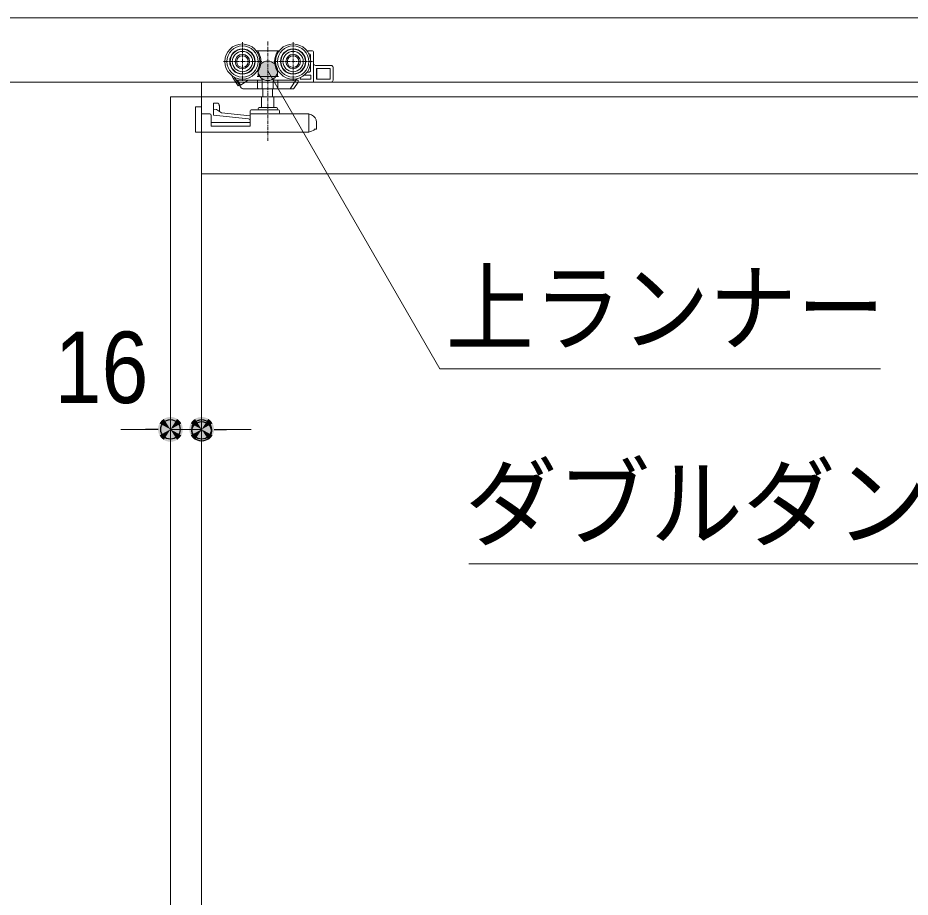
# Model space of a CAD drawing. Units: millimetres, scale not verified. Extents: x -6062 to 6062, y -3045 to 3045.
# Drawn here: x -3009.7 to -2552.3, y -50.8 to 400 of the extents above; entities that cross this region are included whole.
import ezdxf
from ezdxf.enums import TextEntityAlignment as Align

# ---------------------------------------------------------------- set-up
doc = ezdxf.new("R2010")
doc.units = ezdxf.units.MM
doc.header["$LTSCALE"] = 20
doc.header["$PDMODE"] = 32
doc.header["$PDSIZE"] = 10
doc.linetypes.add('USER2', pattern=[2.91, 1.76, -0.4, 0.35, -0.4])
for name, color, linetype, lineweight in [('0-1_0', 7, 'Continuous', 25), ('0-3_2寸法-3', 7, 'Continuous', 15), ('0-4_2寸法-2', 7, 'Continuous', 15), ('0-6_3一般', 7, 'Continuous', 15)]:
    doc.layers.add(name, color=color, linetype=linetype, lineweight=lineweight)
doc.layers.add('0-2_Defpoints', color=7, linetype='Continuous')
doc.styles.add('ＭＳ Ｐゴシック', font='')
doc.styles.get('ＭＳ Ｐゴシック').set_extended_font_data('MS PGothic')

# ---------------------------------------------------------------- blocks, each defined once
blk = doc.blocks.new('_Dot')
at = {"layer": '0-1_0'}
blk.add_line((-10, 0), (-20, 0), dxfattribs=at)
for points in [[(0, 0), (-7.29, 6.85), (-6.37, 7.71)], [(0, 0), (-6.37, 7.71), (-5.36, 8.44)], [(0, 0), (-5.36, 8.44), (-4.26, 9.05)], [(0, 0), (-4.26, 9.05), (-3.09, 9.51)], [(0, 0), (-3.09, 9.51), (-1.87, 9.82)], [(0, 0), (-1.87, 9.82), (-0.63, 9.98)], [(0, 0), (-0.63, 9.98), (0.63, 9.98)], [(0, 0), (0.63, 9.98), (1.87, 9.82)], [(0, 0), (1.87, 9.82), (3.09, 9.51)], [(0, 0), (3.09, 9.51), (4.26, 9.05)], [(0, 0), (4.26, 9.05), (5.36, 8.44)], [(0, 0), (5.36, 8.44), (6.37, 7.71)], [(0, 0), (6.37, 7.71), (7.29, 6.85)], [(0, 0), (-10, 0), (-9.92, 1.25)], [(0, 0), (-9.92, -1.25), (-10, 0)], [(0, 0), (-9.92, 1.25), (-9.69, 2.49)], [(0, 0), (-9.69, -2.49), (-9.92, -1.25)], [(0, 0), (-9.69, 2.49), (-9.3, 3.68)], [(0, 0), (-9.3, -3.68), (-9.69, -2.49)], [(0, 0), (-9.3, 3.68), (-8.76, 4.82)], [(0, 0), (-8.76, -4.82), (-9.3, -3.68)], [(0, 0), (-8.76, 4.82), (-8.09, 5.88)], [(0, 0), (-8.09, -5.88), (-8.76, -4.82)], [(0, 0), (-8.09, 5.88), (-7.29, 6.85)], [(0, 0), (-7.29, -6.85), (-8.09, -5.88)], [(0, 0), (-6.37, -7.71), (-7.29, -6.85)], [(0, 0), (-5.36, -8.44), (-6.37, -7.71)], [(0, 0), (-4.26, -9.05), (-5.36, -8.44)], [(0, 0), (-3.09, -9.51), (-4.26, -9.05)], [(0, 0), (-1.87, -9.82), (-3.09, -9.51)], [(0, 0), (-0.63, -9.98), (-1.87, -9.82)], [(0, 0), (0.63, -9.98), (-0.63, -9.98)], [(0, 0), (7.29, 6.85), (8.09, 5.88)], [(0, 0), (8.09, 5.88), (8.76, 4.82)], [(0, 0), (8.76, 4.82), (9.3, 3.68)], [(0, 0), (9.3, 3.68), (9.69, 2.49)], [(0, 0), (9.69, 2.49), (9.92, 1.25)], [(0, 0), (9.92, 1.25), (10, 0)], [(0, 0), (1.87, -9.82), (0.63, -9.98)], [(0, 0), (3.09, -9.51), (1.87, -9.82)], [(0, 0), (4.26, -9.05), (3.09, -9.51)], [(0, 0), (5.36, -8.44), (4.26, -9.05)], [(0, 0), (6.37, -7.71), (5.36, -8.44)], [(0, 0), (7.29, -6.85), (6.37, -7.71)], [(0, 0), (8.09, -5.88), (7.29, -6.85)], [(0, 0), (8.76, -4.82), (8.09, -5.88)], [(0, 0), (9.3, -3.68), (8.76, -4.82)], [(0, 0), (9.69, -2.49), (9.3, -3.68)], [(0, 0), (9.92, -1.25), (9.69, -2.49)], [(0, 0), (10, 0), (9.92, -1.25)]]:
    blk.add_solid(points, dxfattribs=at)
blk = doc.blocks.new('グループ-7')
at = {"layer": '0-6_3一般'}
for p, q in [((-40816.5, 8000), (-4456.5, 8000)), ((-39110, 8000), (-6330, 8000)), ((-21999.5, 7662), (-21982, 7662)), ((-21982, 7654.4), (-21982, 7659.3)), ((-21982, 7634.4), (-21982, 7654.4)), ((-21782, 7662), (-21764.5, 7662)), ((-21782, 7659.3), (-21782, 7654.4)), ((-21782, 7654.4), (-21782, 7634.4)), ((-21479.5, 7662), (-21422, 7662)), ((-21460.8, 7632), (-21454, 7632)), ((-21444, 7622), (-21444, 7578.7)), ((-21412, 7352), (-21412, 7652)), ((-21444, 7525.2), (-21444, 7452)), ((-21232, 7512), (-21392, 7512)), ((-21991.8, 7452.4), (-21992, 7452.5)), ((-21982, 7398), (-21982, 7449.5)), ((-21772.2, 7452.4), (-21772, 7452.5)), ((-21442, 7412), (-21508.9, 7412)), ((-21454, 7442), (-21479.5, 7442)), ((-21378.4, 7372), (-21378.4, 7482)), ((-21212, 7492), (-21212, 7362)), ((-6330, 7340), (-39110, 7340)), ((-22560, 7340), (-22560, -40000)), ((-22247.5, 7406.1), (-22251, 7403.9)), ((-22235.5, 7380.1), (-22251, 7403.9)), ((-22185.6, 7303.3), (-22235.5, 7380.1)), ((-22208.8, 7366.5), (-22225.8, 7392.7)), ((-22171.7, 7309.4), (-22208.8, 7366.5)), ((-21954, 7362), (-22200.4, 7362)), ((-22194, 7362), (-22160.8, 7310.9)), ((-22082.2, 7362), (-22160.8, 7310.9)), ((-21982, 7398), (-21992, 7398)), ((-21985.9, 7362), (-21985.9, 7282)), ((-21953.5, 7362), (-21954, 7362)), ((-21938.2, 7372), (-21938.2, 7282)), ((-21825.8, 7282), (-21825.8, 7372)), ((-21825.7, 7371.5), (-21825.8, 7372)), ((-21599.3, 7362), (-21810, 7362)), ((-21772, 7398), (-21782, 7398)), ((-21778.1, 7362), (-21778.1, 7282)), ((-21593.9, 7362), (-21645.8, 7282)), ((-21571.1, 7342), (-21613.6, 7276.5)), ((-21584.9, 7375.8), (-21587.4, 7372)), ((-21561.1, 7342), (-21583, 7342)), ((-21412, 7342), (-21561.1, 7342)), ((-21412, 7352), (-21412, 7342)), ((-21412, 7342), (-21232, 7342)), ((-22185.6, 7303.3), (-22173, 7311.4)), ((-22153.3, 7281.1), (-22171.7, 7309.4)), ((-22161.2, 7311.1), (-22160.8, 7310.9)), ((-21980, 7272), (-22136.6, 7272)), ((-21980.3, 7272), (-21980, 7272)), ((-21935.7, 7272), (-21980, 7272)), ((-21935.9, 7272.1), (-21935.7, 7272)), ((-21828.3, 7272), (-21935.7, 7272)), ((-21931.5, 7272), (-21931.5, 7190)), ((-21832.5, 7190), (-21832.5, 7272)), ((-21828.1, 7272.1), (-21828.3, 7272)), ((-21784, 7272), (-21828.3, 7272)), ((-21657.8, 7272), (-21784, 7272)), ((-21783.7, 7272), (-21784, 7272)), ((-21657.8, 7272), (-21652.3, 7272)), ((-22880, 7190), (-6320, 7190)), ((-22880, -39740), (-22880, 7190)), ((-22560, -39740), (-22560, 7190)), ((-21945, 7190), (-21945, 7080)), ((-21819, 7190), (-21945, 7190)), ((-21819, 7080), (-21819, 7190)), ((-22624, 7074), (-22624, 6860)), ((-22562, 7016), (-22562, 7086)), ((-22438, 7124.4), (-22438, 7124.4)), ((-22398, 7124.7), (-22437.6, 7124.7)), ((-22397.6, 7124.7), (-22398, 7124.7)), ((-22385.4, 7118.6), (-22385.7, 7119.2)), ((-22378, 7092), (-22378, 7040.2)), ((-22062, 7026), (-22062, 7046)), ((-22052, 7056), (-21935.3, 7056)), ((-21970, 7080), (-21794, 7080)), ((-21828.7, 7056), (-21935.3, 7056)), ((-21828.7, 7056), (-21772, 7056)), ((-21762, 7046), (-21762, 7026)), ((-22482, 7016), (-22562, 7016)), ((-22462, 6888), (-22462, 6996)), ((-22062, 7026), (-22062, 7006)), ((-22062, 6888), (-22062, 7006)), ((-22052, 7016), (-21463.8, 7016)), ((-21462, 7006.3), (-21462, 7006)), ((-21462, 7006), (-21462, 6826)), ((-21460.3, 7015.3), (-21452.5, 7012.4)), ((-21442.6, 7008.7), (-21452.5, 7012.4)), ((-21442.6, 7008.7), (-21433.9, 7005.4)), ((-22062, 6926), (-22462, 6926)), ((-22062, 6888), (-22462, 6888)), ((-22622, 6826), (-21462, 6826)), ((-21462, 6826), (-21442.6, 6833.3)), ((-21407.4, 6846.5), (-21442.6, 6833.3)), ((-21407.4, 6860), (-21407.4, 6846.5)), ((-22560, 6400), (-6640, 6400))]:
    blk.add_line(p, q, dxfattribs=at)
at = {"layer": '0-6_3一般', "linetype": 'USER2'}
for p, q in [((-22142, 7750), (-22142, 7354)), ((-21882, 7758.4), (-21882, 6738.4)), ((-21622, 7750), (-21622, 7354)), ((-21944, 7552), (-22340, 7552)), ((-21424, 7552), (-21820, 7552))]:
    blk.add_line(p, q, dxfattribs=at)
at = {"layer": '0-6_3一般'}
for points in [[(-39120, -40000), (-39120, 8000), (-22560, 8000)], [(-21982, 7659.3), (-21982, 7662), (-21782, 7662), (-21782, 7659.3)], [(-21982, 7449.5), (-21982.3, 7449.6), (-21982.5, 7449.7), (-21982.8, 7449.7), (-21983, 7449.8), (-21983.3, 7449.9), (-21983.5, 7449.9), (-21983.8, 7450), (-21984, 7450.1), (-21984.3, 7450.2), (-21984.5, 7450.2), (-21984.8, 7450.3), (-21985, 7450.4), (-21985.3, 7450.5), (-21985.5, 7450.5), (-21985.8, 7450.6), (-21986, 7450.7), (-21986.3, 7450.8), (-21986.5, 7450.8), (-21986.8, 7450.9), (-21987, 7451), (-21987.3, 7451.1), (-21987.5, 7451.1), (-21987.8, 7451.2), (-21988, 7451.3), (-21988.3, 7451.4), (-21988.5, 7451.4), (-21988.8, 7451.5), (-21989, 7451.6), (-21989.3, 7451.7), (-21989.5, 7451.7), (-21989.8, 7451.8), (-21990, 7451.9), (-21990.3, 7452), (-21990.5, 7452), (-21990.8, 7452.1), (-21991, 7452.2), (-21991.3, 7452.3), (-21991.5, 7452.3), (-21991.8, 7452.4)], [(-21782, 7449.5), (-21782, 7398), (-21982, 7398)], [(-21782, 7449.5), (-21781.7, 7449.6), (-21781.5, 7449.7), (-21781.2, 7449.7), (-21781, 7449.8), (-21780.7, 7449.9), (-21780.5, 7449.9), (-21780.2, 7450), (-21780, 7450.1), (-21779.7, 7450.2), (-21779.5, 7450.2), (-21779.2, 7450.3), (-21779, 7450.4), (-21778.7, 7450.5), (-21778.5, 7450.5), (-21778.2, 7450.6), (-21778, 7450.7), (-21777.7, 7450.8), (-21777.5, 7450.8), (-21777.2, 7450.9), (-21777, 7451), (-21776.7, 7451.1), (-21776.5, 7451.1), (-21776.2, 7451.2), (-21776, 7451.3), (-21775.7, 7451.4), (-21775.5, 7451.4), (-21775.2, 7451.5), (-21775, 7451.6), (-21774.7, 7451.7), (-21774.5, 7451.7), (-21774.2, 7451.8), (-21774, 7451.9), (-21773.7, 7452), (-21773.5, 7452), (-21773.2, 7452.1), (-21773, 7452.2), (-21772.7, 7452.3), (-21772.5, 7452.3), (-21772.2, 7452.4)], [(-21538.2, 7392.7), (-21551.6, 7372), (-21442, 7372), (-21442, 7412)], [(-21938.2, 7372), (-21938.3, 7371.5), (-21938.4, 7371), (-21938.5, 7370.5), (-21938.6, 7370.1), (-21938.8, 7369.6), (-21938.9, 7369.2), (-21939.1, 7368.8), (-21939.3, 7368.4), (-21939.6, 7368), (-21939.8, 7367.6), (-21940.1, 7367.2), (-21940.4, 7366.9), (-21940.8, 7366.5), (-21941.1, 7366.2), (-21941.5, 7365.9), (-21941.9, 7365.6), (-21942.4, 7365.3), (-21942.8, 7365), (-21943.3, 7364.8), (-21943.8, 7364.5), (-21944.3, 7364.3), (-21944.8, 7364.1), (-21945.3, 7363.9), (-21945.9, 7363.7), (-21946.4, 7363.5), (-21946.9, 7363.3), (-21947.4, 7363.1), (-21947.9, 7363), (-21948.4, 7362.8), (-21948.9, 7362.7), (-21949.4, 7362.6), (-21949.9, 7362.5), (-21950.4, 7362.4), (-21951, 7362.3), (-21951.5, 7362.2), (-21952, 7362.1), (-21952.5, 7362.1), (-21953, 7362), (-21953.5, 7362)], [(-21810, 7362), (-21810.5, 7362), (-21811, 7362), (-21811.5, 7362.1), (-21812, 7362.1), (-21812.5, 7362.2), (-21813, 7362.3), (-21813.6, 7362.4), (-21814.1, 7362.5), (-21814.6, 7362.6), (-21815.1, 7362.7), (-21815.6, 7362.8), (-21816.1, 7363), (-21816.6, 7363.1), (-21817.1, 7363.3), (-21817.6, 7363.5), (-21818.1, 7363.7), (-21818.7, 7363.9), (-21819.2, 7364.1), (-21819.7, 7364.3), (-21820.2, 7364.5), (-21820.7, 7364.8), (-21821.2, 7365), (-21821.6, 7365.3), (-21822.1, 7365.6), (-21822.5, 7365.9), (-21822.9, 7366.2), (-21823.2, 7366.5), (-21823.6, 7366.9), (-21823.9, 7367.2), (-21824.2, 7367.6), (-21824.4, 7368), (-21824.7, 7368.4), (-21824.9, 7368.8), (-21825.1, 7369.2), (-21825.2, 7369.6), (-21825.4, 7370.1), (-21825.5, 7370.5), (-21825.6, 7371), (-21825.7, 7371.5)], [(-21571.1, 7352), (-21571.1, 7362), (-21593.9, 7362), (-21587.4, 7372)], [(-22171.7, 7309.4), (-22171.9, 7309.7), (-22172, 7310), (-22172.1, 7310.2), (-22172.2, 7310.5), (-22172.2, 7310.7), (-22172.2, 7311), (-22172.2, 7311.2), (-22172.2, 7311.4), (-22172.1, 7311.5), (-22172, 7311.7), (-22171.8, 7311.8), (-22171.6, 7312), (-22171.4, 7312.1), (-22171.1, 7312.2), (-22170.8, 7312.2), (-22170.5, 7312.3), (-22170.2, 7312.3), (-22169.8, 7312.4), (-22169.4, 7312.4), (-22168.9, 7312.4), (-22168.5, 7312.3), (-22168, 7312.3), (-22167.5, 7312.3), (-22167.1, 7312.2), (-22166.7, 7312.2), (-22166.2, 7312.1), (-22165.8, 7312.1), (-22165.4, 7312), (-22165, 7312), (-22164.6, 7311.9), (-22164.2, 7311.8), (-22163.8, 7311.8), (-22163.4, 7311.7), (-22163, 7311.6), (-22162.6, 7311.5), (-22162.2, 7311.4), (-22161.9, 7311.3), (-22161.5, 7311.2), (-22161.2, 7311.1)], [(-21985.9, 7282), (-21985.9, 7281.7), (-21985.9, 7281.3), (-21985.8, 7281), (-21985.8, 7280.7), (-21985.7, 7280.4), (-21985.7, 7280.1), (-21985.6, 7279.8), (-21985.6, 7279.4), (-21985.5, 7279.1), (-21985.4, 7278.8), (-21985.4, 7278.5), (-21985.3, 7278.2), (-21985.2, 7277.9), (-21985.1, 7277.6), (-21985, 7277.3), (-21984.9, 7276.9), (-21984.8, 7276.6), (-21984.7, 7276.3), (-21984.6, 7276), (-21984.4, 7275.7), (-21984.3, 7275.4), (-21984.2, 7275.1), (-21984, 7274.8), (-21983.8, 7274.6), (-21983.7, 7274.3), (-21983.5, 7274.1), (-21983.3, 7273.8), (-21983.1, 7273.6), (-21982.9, 7273.4), (-21982.7, 7273.2), (-21982.5, 7273), (-21982.2, 7272.9), (-21982, 7272.7), (-21981.7, 7272.6), (-21981.5, 7272.4), (-21981.2, 7272.3), (-21980.9, 7272.2), (-21980.6, 7272.1), (-21980.3, 7272)], [(-21938.2, 7282), (-21938.2, 7281.7), (-21938.2, 7281.4), (-21938.2, 7281.2), (-21938.2, 7280.9), (-21938.2, 7280.6), (-21938.2, 7280.3), (-21938.2, 7280.1), (-21938.2, 7279.8), (-21938.2, 7279.5), (-21938.2, 7279.2), (-21938.2, 7278.9), (-21938.2, 7278.7), (-21938.2, 7278.4), (-21938.2, 7278.1), (-21938.1, 7277.8), (-21938.1, 7277.5), (-21938.1, 7277.2), (-21938.1, 7276.9), (-21938.1, 7276.7), (-21938.1, 7276.4), (-21938.1, 7276.1), (-21938.1, 7275.8), (-21938, 7275.5), (-21938, 7275.3), (-21937.9, 7275), (-21937.9, 7274.7), (-21937.8, 7274.5), (-21937.7, 7274.3), (-21937.6, 7274), (-21937.5, 7273.8), (-21937.3, 7273.6), (-21937.2, 7273.4), (-21937, 7273.2), (-21936.9, 7273), (-21936.7, 7272.8), (-21936.5, 7272.6), (-21936.3, 7272.4), (-21936.1, 7272.3), (-21935.9, 7272.1)], [(-21825.8, 7282), (-21825.8, 7281.7), (-21825.8, 7281.4), (-21825.8, 7281.2), (-21825.8, 7280.9), (-21825.8, 7280.6), (-21825.8, 7280.3), (-21825.8, 7280.1), (-21825.8, 7279.8), (-21825.8, 7279.5), (-21825.8, 7279.2), (-21825.8, 7278.9), (-21825.8, 7278.7), (-21825.8, 7278.4), (-21825.8, 7278.1), (-21825.9, 7277.8), (-21825.9, 7277.5), (-21825.9, 7277.2), (-21825.9, 7276.9), (-21825.9, 7276.7), (-21825.9, 7276.4), (-21825.9, 7276.1), (-21825.9, 7275.8), (-21826, 7275.5), (-21826, 7275.3), (-21826.1, 7275), (-21826.1, 7274.7), (-21826.2, 7274.5), (-21826.3, 7274.3), (-21826.4, 7274), (-21826.5, 7273.8), (-21826.7, 7273.6), (-21826.8, 7273.4), (-21827, 7273.2), (-21827.1, 7273), (-21827.3, 7272.8), (-21827.5, 7272.6), (-21827.7, 7272.4), (-21827.9, 7272.3), (-21828.1, 7272.1)], [(-21778.1, 7282), (-21778.1, 7281.7), (-21778.1, 7281.3), (-21778.2, 7281), (-21778.2, 7280.7), (-21778.3, 7280.4), (-21778.3, 7280.1), (-21778.4, 7279.8), (-21778.4, 7279.4), (-21778.5, 7279.1), (-21778.6, 7278.8), (-21778.6, 7278.5), (-21778.7, 7278.2), (-21778.8, 7277.9), (-21778.9, 7277.6), (-21779, 7277.3), (-21779.1, 7276.9), (-21779.2, 7276.6), (-21779.3, 7276.3), (-21779.4, 7276), (-21779.6, 7275.7), (-21779.7, 7275.4), (-21779.8, 7275.1), (-21780, 7274.8), (-21780.2, 7274.6), (-21780.3, 7274.3), (-21780.5, 7274.1), (-21780.7, 7273.8), (-21780.9, 7273.6), (-21781.1, 7273.4), (-21781.3, 7273.2), (-21781.5, 7273), (-21781.8, 7272.9), (-21782, 7272.7), (-21782.3, 7272.6), (-21782.5, 7272.4), (-21782.8, 7272.3), (-21783.1, 7272.2), (-21783.4, 7272.1), (-21783.7, 7272)], [(-21622, 7272), (-21652.3, 7272), (-21645.8, 7282)], [(-22624, 7074), (-22624, 7084), (-22622, 7084)], [(-22622, 6826), (-22622, 7086), (-22562, 7086)], [(-22437.6, 7124.7), (-22437.7, 7124.7), (-22437.7, 7124.7), (-22437.7, 7124.7), (-22437.7, 7124.7), (-22437.7, 7124.7), (-22437.7, 7124.7), (-22437.7, 7124.7), (-22437.7, 7124.7), (-22437.8, 7124.7), (-22437.8, 7124.7), (-22437.8, 7124.7), (-22437.8, 7124.6), (-22437.8, 7124.6), (-22437.8, 7124.6), (-22437.8, 7124.6), (-22437.8, 7124.6), (-22437.8, 7124.6), (-22437.9, 7124.6), (-22437.9, 7124.6), (-22437.9, 7124.6), (-22437.9, 7124.6), (-22437.9, 7124.6), (-22437.9, 7124.6), (-22437.9, 7124.6), (-22437.9, 7124.6), (-22437.9, 7124.5), (-22437.9, 7124.5), (-22437.9, 7124.5), (-22438, 7124.5), (-22438, 7124.5), (-22438, 7124.5), (-22438, 7124.5), (-22438, 7124.5), (-22438, 7124.5), (-22438, 7124.4), (-22438, 7124.4), (-22438, 7124.4), (-22438, 7124.4), (-22438, 7124.4)], [(-22438, 7062.3), (-22438, 7116), (-22438, 7122.8), (-22438, 7124.4)], [(-22079.9, 6963.7), (-22438, 7002), (-22438, 7062.3), (-22408, 7059.1)], [(-22408, 7059.1), (-22358, 7027.6), (-22062, 6996)], [(-22385.8, 7119.2), (-22385.9, 7119.5), (-22386.1, 7119.8), (-22386.3, 7120.1), (-22386.5, 7120.4), (-22386.7, 7120.6), (-22386.9, 7120.9), (-22387.1, 7121.1), (-22387.3, 7121.4), (-22387.6, 7121.6), (-22387.8, 7121.8), (-22388.1, 7122), (-22388.3, 7122.2), (-22388.6, 7122.4), (-22388.9, 7122.6), (-22389.2, 7122.8), (-22389.5, 7122.9), (-22389.9, 7123.1), (-22390.2, 7123.2), (-22390.5, 7123.3), (-22390.9, 7123.4), (-22391.3, 7123.5), (-22391.6, 7123.6), (-22392, 7123.7), (-22392.3, 7123.8), (-22392.7, 7123.9), (-22393, 7124), (-22393.4, 7124.1), (-22393.8, 7124.2), (-22394.1, 7124.2), (-22394.5, 7124.3), (-22394.8, 7124.3), (-22395.2, 7124.4), (-22395.5, 7124.5), (-22395.9, 7124.5), (-22396.2, 7124.5), (-22396.6, 7124.6), (-22396.9, 7124.6), (-22397.3, 7124.6), (-22397.6, 7124.7)], [(-22378.1, 7092.1), (-22378.1, 7092.8), (-22378.2, 7093.5), (-22378.2, 7094.2), (-22378.2, 7094.9), (-22378.3, 7095.6), (-22378.3, 7096.3), (-22378.4, 7097), (-22378.4, 7097.8), (-22378.5, 7098.5), (-22378.6, 7099.2), (-22378.7, 7099.9), (-22378.8, 7100.6), (-22379, 7101.3), (-22379.1, 7102), (-22379.3, 7102.7), (-22379.4, 7103.4), (-22379.6, 7104), (-22379.8, 7104.7), (-22379.9, 7105.4), (-22380.1, 7106.1), (-22380.3, 7106.8), (-22380.6, 7107.5), (-22380.8, 7108.2), (-22381, 7108.9), (-22381.3, 7109.5), (-22381.5, 7110.2), (-22381.7, 7110.9), (-22382, 7111.5), (-22382.3, 7112.2), (-22382.6, 7112.8), (-22382.8, 7113.5), (-22383.1, 7114.1), (-22383.4, 7114.8), (-22383.7, 7115.4), (-22384.1, 7116.1), (-22384.4, 7116.7), (-22384.7, 7117.3), (-22385, 7118), (-22385.4, 7118.6)], [(-21452.5, 7012.4), (-21452.8, 7012.3), (-21453.1, 7012.2), (-21453.4, 7012.1), (-21453.7, 7012), (-21454, 7012), (-21454.3, 7011.8), (-21454.6, 7011.7), (-21454.9, 7011.6), (-21455.2, 7011.5), (-21455.5, 7011.4), (-21455.8, 7011.3), (-21456.1, 7011.2), (-21456.4, 7011.1), (-21456.7, 7011), (-21457, 7010.9), (-21457.3, 7010.7), (-21457.6, 7010.6), (-21457.9, 7010.5), (-21458.2, 7010.4), (-21458.5, 7010.2), (-21458.8, 7010.1), (-21459.1, 7010), (-21459.4, 7009.8), (-21459.6, 7009.7), (-21459.9, 7009.5), (-21460.1, 7009.3), (-21460.4, 7009.2), (-21460.6, 7009), (-21460.8, 7008.8), (-21460.9, 7008.5), (-21461.1, 7008.3), (-21461.3, 7008.1), (-21461.4, 7007.9), (-21461.5, 7007.6), (-21461.6, 7007.4), (-21461.7, 7007.1), (-21461.8, 7006.8), (-21461.9, 7006.6), (-21462, 7006.3)], [(-21382, 6930.5), (-21382, 6860), (-21407.4, 6860)], [(-22624, 6860), (-22623.4, 6853.7), (-22622, 6848.8)]]:
    blk.add_lwpolyline(points, dxfattribs=at)
blk.add_lwpolyline([(-21242, 7372), (-21242, 7482), (-21382, 7482), (-21382, 7372)], close=True, dxfattribs=at)
for centre, radius in [((-22142, 7552), 180), ((-22142, 7552), 160), ((-21622, 7552), 180), ((-21622, 7552), 160), ((-22142, 7552), 130), ((-22142, 7552), 126), ((-22142, 7552), 104), ((-22142, 7552), 74), ((-22142, 7552), 60), ((-21622, 7552), 130), ((-21622, 7552), 126), ((-21622, 7552), 104), ((-21622, 7552), 74), ((-21622, 7552), 60)]:
    blk.add_circle(centre, radius, dxfattribs=at)
for centre, radius, start, end in [((-22142, 7552), 190, 327.3631, 32.6369), ((-21622, 7552), 190, 147.3631, 212.6369), ((-21454, 7622), 10, 0, 90), ((-21422, 7652), 10, 0, 90), ((-21392, 7532), 20, 180, 270), ((-21232, 7492), 20, 0, 90), ((-21464, 7462), 20, 270, 0), ((-21454, 7452), 10, 270, 0), ((-22200.4, 7372), 10, 213, 270), ((-21599.3, 7372), 10, 270, 327), ((-21561.1, 7352), 10, 180, 270), ((-21232, 7362), 20, 270, 0), ((-22136.6, 7292), 20, 213, 270), ((-21657.8, 7282), 10, 270, 327), ((-21622, 7282), 10, 270, 327), ((-22052, 7046), 10, 90, 180), ((-21970, 7068), 12, 90, 180), ((-21970, 7068), 12, 180, 270), ((-21794, 7068), 12, 0, 90), ((-21794, 7068), 12, 270, 0), ((-21772, 7046), 10, 0, 90), ((-22482, 6996), 20, 0, 90), ((-22082, 6943.8), 20, 0, 83.89836), ((-22052, 7006), 10, 90, 180), ((-21752, 7026), 10, 180, 270), ((-21463.8, 7006), 10, 69.44395, 90), ((-21462, 6930.5), 80, 0, 69.44395)]:
    blk.add_arc(centre, radius, start, end, dxfattribs=at)

msp = doc.modelspace()

# ---------------------------------------------------------------- hatches: boundary and pattern name
at = {"layer": '0-3_2寸法-3'}
msp.add_hatch(color=256, dxfattribs=at).paths.add_polyline_path([(-2876.59, 372.84, 1), (-2886.61, 372.84, 1)])

# ---------------------------------------------------------------- linework, layer by layer
at = {"layer": '0-2_Defpoints'}
for p in [(-2931.5, 189), (-2915.5, 189), (-2915.5, 188)]:
    msp.add_point(p, dxfattribs=at)
at = {"layer": '0-3_2寸法-3'}
for points in [[(-2567.44, 220), (-2793.36, 220), (-2881.6, 372.84)], [(-2778.57, 120), (-2149.73, 120), (-2295.98, 373.3)]]:
    msp.add_lwpolyline(points, dxfattribs=at)
msp.add_circle((-2881.6, 372.84), 5.01, dxfattribs=at)
at = {"layer": '0-4_2寸法-2'}
for p, q in [((-2931.5, 209), (-2931.3, 209)), ((-2915.5, 208), (-2915.5, 209)), ((-2944.21, 189), (-2956.92, 189)), ((-2931.5, 189), (-2915.5, 189)), ((-2902.79, 189), (-2890.08, 189))]:
    msp.add_line(p, q, dxfattribs=at)

# ---------------------------------------------------------------- block references
at = {"layer": '0-4_2寸法-2', "xscale": 0.6356201, "yscale": 0.6356201}
msp.add_blockref('_Dot', (-2931.5, 189), dxfattribs=at)
at = {"layer": '0-4_2寸法-2', "xscale": 0.6356201, "yscale": 0.6356201, "rotation": 180}
msp.add_blockref('_Dot', (-2915.5, 189), dxfattribs=at)
at = {"layer": '0-6_3一般', "xscale": 0.05, "yscale": 0.05}
msp.add_blockref('グループ-7', (-1787.5, 0), dxfattribs=at)

# ---------------------------------------------------------------- texts
at = {"layer": '0-3_2寸法-3', "style": 'ＭＳ Ｐゴシック'}
for s, height, width, p in [('上ランナー', 36.66, 0.9, (-2790.33, 221.97)), ('ダブルダンパー付上ランナー', 36.69, 0.95, (-2780.67, 121.97))]:
    msp.add_text(s, height=height, dxfattribs=dict(at, width=width)).set_placement(p, align=Align.BOTTOM_LEFT)
at = {"layer": '0-4_2寸法-2', "style": 'ＭＳ Ｐゴシック', "width": 0.9}
msp.add_text('16', height=36.66, dxfattribs=at).set_placement((-2990.83, 191.48), align=Align.BOTTOM_LEFT)

doc.saveas('drawing.dxf')
